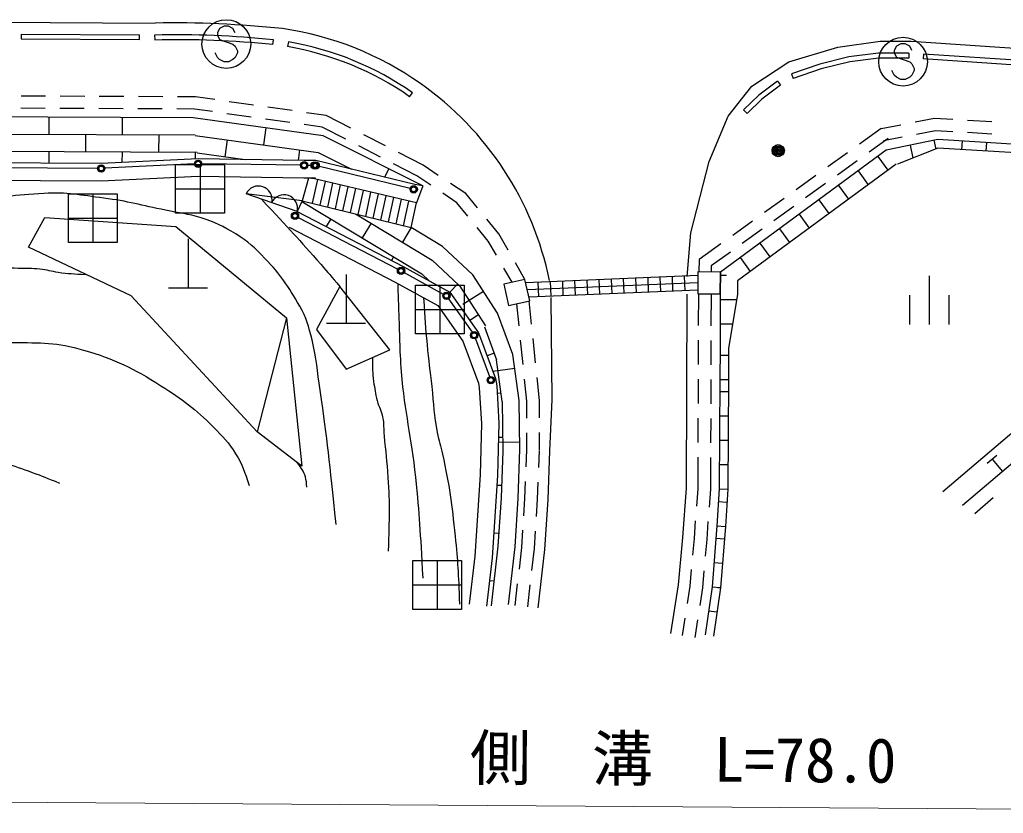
# Model space of a CAD drawing. Units: millimetres, scale not verified. Extents: x 40000 to 680000, y 20000 to 380000.
# Drawn here: x 472384 to 512706, y 255256 to 287786 of the extents above; entities that cross this region are included whole.
import ezdxf
from ezdxf.enums import TextEntityAlignment as Align

# ---------------------------------------------------------------- set-up
doc = ezdxf.new("R2010")
doc.units = ezdxf.units.MM
doc.header["$LTSCALE"] = 1000
for name, color, linetype, lineweight in [('M-BGD', 7, 'Continuous', 25), ('M-BMK-ROW', 30, 'Continuous', 25), ('M-STR-HTXT', 7, 'Continuous', 13), ('M-STR-STRC', 7, 'Continuous', 25)]:
    doc.layers.add(name, color=color, linetype=linetype, lineweight=lineweight)
doc.styles.add('ＭＳ ゴシック', font='')
doc.styles.get('ＭＳ ゴシック').set_extended_font_data('MS Gothic')

msp = doc.modelspace()

# ---------------------------------------------------------------- linework, layer by layer
at = {"layer": 'M-BGD'}
for p, q in [((472441, 287194), (472440, 286994)), ((472441, 287194), (477300, 287168)), ((477299, 286968), (477300, 287168)), ((477914, 287153), (477919, 286953)), ((472440, 286994), (477299, 286968)), ((482762, 286765), (482782, 286964)), ((483397, 286877), (483363, 286680)), ((508829, 286414), (508830, 286214)), ((509428, 286374), (509414, 286175)), ((514276, 286054), (509428, 286374)), ((514263, 285855), (509414, 286175)), ((504019, 285562), (504084, 285373)), ((503445, 285264), (503565, 285105)), ((488370, 284630), (488484, 284794)), ((473449, 284650), (472449, 284654)), ((475049, 284643), (474049, 284647)), ((476649, 284636), (475649, 284640)), ((478249, 284628), (477249, 284633)), ((479587, 284622), (478849, 284626)), ((480383, 284509), (479587, 284622)), ((481968, 284284), (480977, 284425)), ((473429, 284150), (472429, 284154)), ((475029, 284143), (474029, 284147)), ((476629, 284136), (475629, 284140)), ((478229, 284128), (477229, 284133)), ((479551, 284123), (478829, 284126)), ((480288, 284018), (479551, 284123)), ((481873, 283792), (480882, 283933)), ((483552, 284059), (482562, 284199)), ((484942, 283861), (484146, 283974)), ((502061, 284086), (502201, 283943)), ((473586, 283788), (473582, 283088)), ((476586, 283774), (476582, 283074)), ((483457, 283567), (482467, 283708)), ((484788, 283378), (484051, 283483)), ((485953, 283342), (484942, 283861)), ((507697, 283322), (508500, 283480)), ((509088, 283595), (509891, 283752)), ((509891, 283752), (510640, 283707)), ((511239, 283670), (512237, 283610)), ((464624, 283129), (479580, 283061)), ((475082, 283081), (475079, 282381)), ((478082, 283068), (478079, 282368)), ((482469, 283348), (482373, 282654)), ((485749, 282885), (484788, 283378)), ((487376, 282612), (486487, 283068)), ((507697, 283322), (506807, 282682)), ((509153, 283098), (509924, 283249)), ((509924, 283249), (510641, 283206)), ((511240, 283169), (512238, 283109)), ((479582, 283043), (484621, 282341)), ((480887, 282861), (480790, 282168)), ((507989, 282916), (507201, 282350)), ((507793, 282832), (508564, 282983)), ((509859, 282844), (509935, 282478)), ((511015, 282814), (510993, 282455)), ((512013, 282751), (511991, 282396)), ((467712, 282415), (479661, 282360)), ((473579, 282388), (473577, 281899)), ((476579, 282374), (476577, 281929)), ((479579, 282361), (479578, 282075)), ((479666, 282324), (481628, 282051)), ((483858, 282447), (483799, 282018)), ((484621, 282341), (485990, 281653)), ((487172, 282155), (486283, 282611)), ((488921, 281819), (487910, 282338)), ((506320, 282332), (505508, 281748)), ((508880, 282638), (508992, 282107)), ((488667, 281388), (487706, 281881)), ((506714, 282000), (505902, 281416)), ((507557, 282180), (507971, 281615)), ((485857, 281720), (485841, 281689)), ((487511, 281672), (487338, 281327)), ((489545, 281405), (488921, 281819)), ((506751, 281588), (507166, 281023)), ((484394, 280259), (484604, 281231)), ((484705, 280183), (484915, 281158)), ((485016, 280106), (485227, 281084)), ((489237, 281004), (488667, 281388)), ((490669, 280660), (490045, 281074)), ((505021, 281398), (504209, 280814)), ((505415, 281065), (504603, 280481)), ((483966, 280364), (481667, 280647)), ((483763, 279924), (481667, 280647)), ((485326, 280030), (485538, 281011)), ((485637, 279953), (485850, 280938)), ((485948, 279877), (486162, 280864)), ((486259, 279800), (486473, 280791)), ((486570, 279724), (486785, 280718)), ((486881, 279648), (487096, 280644)), ((488908, 280970), (488654, 280278)), ((490305, 280284), (489735, 280669)), ((491155, 280067), (490669, 280660)), ((505945, 280996), (506360, 280431)), ((511038, 267890), (526464, 280972)), ((483955, 280339), (488874, 277364)), ((487192, 279571), (487408, 280571)), ((487502, 279495), (487719, 280498)), ((487813, 279418), (488031, 280424)), ((488124, 279342), (488342, 280351)), ((490759, 279731), (490305, 280284)), ((503722, 280463), (502910, 279880)), ((505139, 280403), (505554, 279839)), ((504116, 280131), (503305, 279547)), ((485144, 279620), (484954, 279306)), ((486156, 279826), (489296, 277927)), ((486789, 279443), (486427, 278844)), ((492022, 279009), (491536, 279603)), ((502423, 279529), (501611, 278945)), ((504333, 279811), (504748, 279247)), ((488435, 279265), (488073, 278666)), ((491593, 278713), (491139, 279266)), ((502817, 279197), (502006, 278613)), ((503527, 279219), (503942, 278655)), ((479287, 278798), (479287, 276798)), ((491930, 278127), (491593, 278713)), ((492410, 278335), (492022, 279009)), ((502722, 278627), (503136, 278063)), ((501124, 278595), (500234, 277955)), ((501518, 278263), (500731, 277696)), ((487711, 278067), (487622, 277921)), ((489296, 277926), (490386, 276898)), ((493098, 277142), (492710, 277816)), ((500234, 277955), (500228, 277455)), ((501916, 278035), (502330, 277471)), ((492567, 277021), (492230, 277607)), ((500731, 277696), (500728, 277449)), ((485764, 277340), (485764, 275340)), ((488873, 277362), (489166, 277086)), ((500185, 277301), (493129, 277006)), ((493631, 277027), (493656, 276428)), ((494131, 277048), (494156, 276449)), ((494630, 277069), (494655, 276470)), ((495130, 277090), (495155, 276490)), ((495629, 277111), (495654, 276511)), ((496129, 277132), (496154, 276532)), ((496629, 277152), (496654, 276553)), ((497128, 277173), (497153, 276574)), ((497628, 277194), (497653, 276595)), ((498127, 277215), (498152, 276615)), ((498627, 277236), (498652, 276636)), ((499126, 277257), (499151, 276657)), ((499626, 277277), (499651, 276678)), ((501109, 277315), (501364, 277314)), ((509666, 277292), (509666, 275292)), ((478487, 276798), (480087, 276798)), ((490330, 276951), (490025, 276627)), ((490394, 276903), (491478, 275242)), ((491394, 276651), (490556, 276105)), ((500183, 277000), (493196, 276709)), ((500182, 276700), (493263, 276411)), ((493368, 275312), (493270, 276256)), ((500207, 276539), (500202, 275250)), ((500727, 276538), (500722, 275239)), ((501104, 276315), (501768, 276312)), ((508866, 276492), (508866, 275292)), ((510466, 276492), (510466, 275292)), ((492853, 275241), (492759, 276140)), ((491189, 275685), (490834, 275453)), ((484964, 275340), (486564, 275340)), ((491435, 275197), (491928, 273848)), ((501099, 275315), (501606, 275313)), ((493018, 273650), (492915, 274644)), ((493533, 273721), (493430, 274716)), ((500200, 274650), (500197, 273650)), ((500720, 274639), (500717, 273639)), ((491832, 274111), (491542, 274005)), ((491918, 273845), (492155, 272138)), ((501092, 274035), (501442, 274034)), ((492675, 273484), (491782, 273360)), ((493173, 272154), (493080, 273053)), ((493694, 272181), (493595, 273124)), ((500195, 273050), (500191, 272050)), ((500715, 273039), (500711, 272039)), ((501088, 273035), (501438, 273034)), ((492107, 272483), (491959, 272462)), ((493693, 271467), (493694, 272181)), ((501085, 272551), (501435, 272549)), ((492157, 272139), (492194, 270117)), ((493173, 271453), (493173, 272154)), ((500189, 271450), (500186, 270450)), ((500709, 271439), (500706, 270439)), ((501079, 271551), (501429, 271549)), ((492184, 270662), (492015, 270659)), ((493173, 270152), (493173, 270853)), ((493693, 270152), (493693, 270867)), ((492888, 270468), (492010, 270452)), ((501072, 270551), (501422, 270549)), ((492191, 270117), (492116, 268191)), ((493146, 269457), (493173, 270152)), ((493665, 269433), (493693, 270132)), ((500184, 269850), (500179, 268561)), ((500704, 269839), (500699, 268540)), ((512047, 269603), (512446, 269942)), ((512246, 269773), (512668, 269272)), ((501065, 269551), (501415, 269549)), ((492135, 268692), (491950, 268699)), ((493096, 268162), (493123, 268857)), ((493615, 268135), (493642, 268834)), ((500179, 268561), (500125, 267842)), ((501059, 268551), (501409, 268549)), ((492115, 268191), (491991, 266212)), ((493051, 267455), (493096, 268162)), ((500699, 268540), (500644, 267811)), ((512288, 268188), (511531, 267536)), ((493570, 267419), (493615, 268135)), ((501027, 268036), (501377, 268015)), ((500080, 267244), (500026, 266526)), ((500599, 267213), (500545, 266484)), ((500966, 267038), (501316, 267017)), ((492023, 266723), (491822, 266736)), ((492969, 266150), (493013, 266856)), ((493487, 266104), (493532, 266820)), ((500026, 266526), (499967, 265844)), ((500926, 266534), (501275, 266506)), ((491989, 266212), (491707, 263764)), ((492866, 265264), (492969, 266150)), ((500545, 266484), (500485, 265792)), ((493384, 265211), (493487, 266104)), ((500845, 265538), (501194, 265509)), ((499916, 265247), (499857, 264565)), ((500433, 265195), (500373, 264503)), ((491822, 264765), (491647, 264785)), ((492695, 263781), (492797, 264668)), ((493212, 263722), (493315, 264615)), ((499857, 264565), (499746, 263852)), ((500765, 264541), (501114, 264513)), ((501007, 264513), (501112, 264498)), ((500373, 264503), (500261, 263781)), ((500622, 263559), (500969, 263509)), ((499654, 263260), (499544, 262546)), ((500170, 263189), (500058, 262467))]:
    msp.add_line(p, q, dxfattribs=at)
for points in [[(508829, 286414), (507594, 286408), (506378, 286259), (505181, 285960), (504019, 285562)], [(508830, 286214), (507606, 286208), (506415, 286062), (505238, 285768), (504084, 285373)], [(503445, 285264), (502680, 284686), (502061, 284086)], [(503565, 285105), (502810, 284534), (502201, 283943)], [(488908, 280970), (484831, 283019), (479498, 283761), (461586, 283843)], [(484519, 282008), (484046, 282015), (479694, 282080), (475723, 281888), (470755, 281914), (469183, 282075), (461662, 283814)], [(484509, 281289), (484036, 281295), (479706, 281360), (475739, 281168), (470717, 281194), (469065, 281363), (461499, 283113)], [(520922, 282036), (518045, 282370), (510017, 282877), (507901, 282432)], [(507901, 282432), (501110, 277443), (501105, 276543), (501094, 274315)], [(520922, 282036), (518041, 282035), (510024, 282513), (508374, 281864)], [(488908, 280970), (488583, 281026), (484519, 282008)], [(508316, 281868), (501808, 277088), (501805, 276540), (501444, 274314)], [(510228, 268450), (521506, 278041), (526297, 281688)], [(483966, 280364), (483763, 279924), (488110, 277668), (490013, 276619), (491193, 274944), (491885, 273083)], [(483431, 279285), (487770, 277033), (489520, 276068), (490550, 274606), (491188, 272890)], [(492893, 270163), (492857, 272175), (492594, 274065), (491975, 275761), (490955, 277323), (489718, 278489), (488435, 279265)], [(483318, 275567), (483953, 269486), (482122, 270886)], [(501094, 274315), (501088, 273035), (501059, 268551), (500966, 267038), (500765, 264541), (500479, 262569)], [(501444, 274314), (501438, 273033), (501408, 268540), (501316, 267013), (501113, 264502), (500825, 262519)], [(491885, 273083), (491941, 272782), (492030, 271242), (491976, 269102), (491757, 265733), (491526, 263752)], [(491188, 272890), (491225, 272694), (491309, 271230), (491257, 269135), (491039, 265798), (490811, 263835)], [(492417, 263813), (492690, 266175), (492816, 268176), (492893, 270163)]]:
    msp.add_lwpolyline(points, dxfattribs=at)
for points in [[(488435, 279265), (488654, 280278), (484463, 281264), (484217, 281289), (483966, 280364)], [(478788, 279308), (483318, 275567), (482122, 270886), (476949, 276469), (472743, 278463), (473417, 279682)], [(500186, 277448), (500181, 276548), (501105, 276543), (501110, 277443)], [(493098, 277142), (492227, 276944), (492427, 276065), (493297, 276262)], [(487553, 274253), (485510, 276853), (484547, 275083), (485767, 273466)]]:
    msp.add_lwpolyline(points, close=True, dxfattribs=at)
for centre, radius, start, end in [((478871, 249006), 38158, 84.1161, 91.4361), ((478871, 249006), 37958, 84.1161, 91.4361), ((481302, 274505), 12548, 55.0837, 80.3893), ((481302, 274505), 12348, 55.0837, 80.3893), ((482172, 280412), 557, 346.8548, 155.0678), ((483220, 280051), 557, 346.8548, 155.0678)]:
    msp.add_arc(centre, radius, start, end, dxfattribs=at)
for points, knots in [([(485359, 267093), (485072, 269750), (485019, 270458), (484696, 272601), (484574, 273409), (484566, 273875), (484367, 274667), (484227, 275224), (484150, 275551), (483863, 276049), (483391, 276868), (483093, 277324), (482436, 278003), (482012, 278440), (481759, 278686), (481239, 279003), (480719, 279320), (480406, 279477), (479825, 279661), (479269, 279837), (478936, 279858), (478364, 279975), (477376, 280177), (476830, 280345), (475829, 280470), (474876, 280589), (474336, 280725), (473378, 280664), (472213, 280589), (471508, 280571), (470446, 280087), (469470, 279641), (468968, 279257), (468195, 278514), (467254, 277610), (466974, 276881), (466106, 275907), (465386, 275099), (464826, 274790), (464152, 273944), (463556, 273195), (463400, 272654), (462886, 271846), (462402, 271085), (462025, 270722), (461618, 269917), (461406, 269499), (461328, 269342), (461125, 268823)], [0, 0, 0, 0, 1, 1, 1, 2, 2, 2, 3, 3, 3, 4, 4, 4, 5, 5, 5, 6, 6, 6, 7, 7, 7, 8, 8, 8, 9, 9, 9, 10, 10, 10, 11, 11, 11, 12, 12, 12, 13, 13, 13, 14, 14, 14, 15, 15, 15, 16, 16, 16, 16]), ([(482293, 280431), (483486, 279145), (483806, 278818), (484737, 277750), (485041, 277401), (485140, 277290), (485510, 276853)], [0, 0, 0, 0, 1, 1, 1, 2, 2, 2, 2]), ([(462607, 268811), (462656, 269340), (462689, 269539), (462832, 269983), (463018, 270563), (463219, 270859), (463575, 271354), (463979, 271915), (464278, 272171), (464749, 272678), (465258, 273226), (465519, 273564), (466095, 274043), (466403, 274300), (466630, 274367), (466960, 274595), (467425, 274916), (467683, 275100), (468130, 275446), (468508, 275738), (468723, 275898), (469083, 276212), (469603, 276665), (469790, 277056), (470385, 277406), (470683, 277582), (470904, 277564), (471247, 277613), (471663, 277673), (471903, 277613), (472323, 277604), (472670, 277596), (472866, 277608), (473212, 277572), (473507, 277542), (473665, 277482), (473959, 277438), (474407, 277373), (474565, 277370), (475114, 277339)], [0, 0, 0, 0, 1, 1, 1, 2, 2, 2, 3, 3, 3, 4, 4, 4, 5, 5, 5, 6, 6, 6, 7, 7, 7, 8, 8, 8, 9, 9, 9, 10, 10, 10, 11, 11, 11, 12, 12, 12, 13, 13, 13, 13]), ([(488917, 264893), (488814, 266875), (488784, 267420), (488619, 269032), (488447, 270723), (488175, 271651), (488040, 273345), (487961, 274331), (487969, 274887), (487933, 275875), (487917, 276301), (487912, 276435), (487894, 276965)], [0, 0, 0, 0, 1, 1, 1, 2, 2, 2, 3, 3, 3, 4, 4, 4, 4]), ([(488942, 276387), (488997, 275462), (489010, 275216), (489081, 274467), (489145, 273793), (489198, 273417), (489276, 272744), (489362, 272008), (489351, 271586), (489499, 270860), (489570, 270512), (489647, 270326), (489721, 269978), (489998, 268679), (490099, 267938), (490233, 266617), (490343, 265531), (490365, 265154), (490415, 263830)], [0, 0, 0, 0, 1, 1, 1, 2, 2, 2, 3, 3, 3, 4, 4, 4, 5, 5, 5, 6, 6, 6, 6]), ([(464770, 268805), (464855, 269336), (464899, 269532), (465067, 269970), (465281, 270528), (465505, 270797), (465853, 271283), (466162, 271716), (466388, 271921), (466780, 272279), (467458, 272900), (467856, 273248), (468657, 273698), (469381, 274104), (469836, 274260), (470643, 274455), (471201, 274590), (471534, 274566), (472108, 274557), (473245, 274541), (473911, 274566), (475003, 274245), (476312, 273861), (477021, 273511), (478175, 272783), (479080, 272212), (479567, 271840), (480326, 271086), (480721, 270694), (480945, 270463), (481235, 269988), (481523, 269516), (481597, 269291), (481795, 268688)], [0, 0, 0, 0, 1, 1, 1, 2, 2, 2, 3, 3, 3, 4, 4, 4, 5, 5, 5, 6, 6, 6, 7, 7, 7, 8, 8, 8, 9, 9, 9, 10, 10, 10, 11, 11, 11, 11]), ([(486841, 273940), (486847, 273481), (486845, 273341), (486893, 272962), (486934, 272650), (486962, 272475), (487040, 272170), (487108, 271899), (487213, 271766), (487263, 271492), (487317, 271199), (487298, 271028), (487324, 270731), (487380, 270065), (487437, 269694), (487481, 269027), (487558, 267850), (487527, 267439), (487492, 266007)], [0, 0, 0, 0, 1, 1, 1, 2, 2, 2, 3, 3, 3, 4, 4, 4, 5, 5, 5, 6, 6, 6, 6]), ([(474036, 268777), (473494, 268996), (473350, 269054), (472905, 269217), (472461, 269379), (472214, 269474), (471761, 269609), (471338, 269735), (471102, 269818), (470667, 269886), (470258, 269951), (470019, 269967), (469609, 269921), (469345, 269891), (469199, 269841), (468957, 269735), (468744, 269643), (468642, 269551), (468469, 269395), (468334, 269274), (468281, 269182), (468185, 269028), (468131, 268939), (468111, 268906), (468056, 268795)], [0, 0, 0, 0, 1, 1, 1, 2, 2, 2, 3, 3, 3, 4, 4, 4, 5, 5, 5, 6, 6, 6, 7, 7, 7, 8, 8, 8, 8]), ([(484149, 268620), (484148, 268807), (484137, 268884), (484094, 269046), (484027, 269300), (483937, 269395), (483763, 269632)], [0, 0, 0, 0, 1, 1, 1, 2, 2, 2, 2])]:
    msp.add_open_spline(points, degree=3, knots=knots, dxfattribs=at)
at = {"layer": 'M-BMK-ROW'}
for p, q in [((478776, 279853), (478776, 281853)), ((478776, 281853), (480776, 281853)), ((479776, 281853), (479776, 279853)), ((480776, 281853), (480776, 279853)), ((474386, 278652), (474386, 280652)), ((474386, 280652), (476386, 280652)), ((475386, 280652), (475386, 278652)), ((476386, 280652), (476386, 278652)), ((478776, 280853), (480776, 280853)), ((480776, 279853), (478776, 279853)), ((474386, 279652), (476386, 279652)), ((476386, 278652), (474386, 278652)), ((488611, 274910), (488611, 276910)), ((488611, 276910), (490611, 276910)), ((489611, 276910), (489611, 274910)), ((490611, 276910), (490611, 274910)), ((488611, 275910), (490611, 275910)), ((490611, 274910), (488611, 274910)), ((488495, 263615), (488495, 265615)), ((488495, 265615), (490495, 265615)), ((489495, 265615), (489495, 263615)), ((490495, 265615), (490495, 263615)), ((488495, 264615), (490495, 264615)), ((490495, 263615), (488495, 263615))]:
    msp.add_line(p, q, dxfattribs=at)
at = {"layer": 'M-STR-HTXT'}
msp.add_line((537822, 255256), (461314, 255776), dxfattribs=at)
at = {"layer": 'M-STR-STRC'}
for p, q in [((461493, 287755), (477934, 287649)), ((480763, 287514), (480581, 287423)), ((480945, 287514), (480763, 287514)), ((481127, 287423), (480945, 287514)), ((480581, 287423), (480490, 287241)), ((480490, 287241), (480490, 287150)), ((480490, 287150), (480581, 286968)), ((481218, 287241), (481127, 287423)), ((480581, 286968), (481127, 286786)), ((481127, 286786), (481218, 286696)), ((481218, 286696), (481309, 286514)), ((508323, 286700), (508232, 286518)), ((508505, 286791), (508323, 286700)), ((508687, 286791), (508505, 286791)), ((508869, 286700), (508687, 286791)), ((508959, 286518), (508869, 286700)), ((480490, 286241), (480400, 286423)), ((481309, 286423), (481218, 286241)), ((481309, 286514), (481309, 286423)), ((508232, 286518), (508232, 286427)), ((508232, 286427), (508323, 286245)), ((480581, 286150), (480490, 286241)), ((480763, 286059), (480581, 286150)), ((480945, 286059), (480763, 286059)), ((481127, 286150), (480945, 286059)), ((481218, 286241), (481127, 286150)), ((508323, 286245), (508869, 286064)), ((508869, 286064), (508959, 285973)), ((508959, 285973), (509050, 285791)), ((508232, 285518), (508141, 285700)), ((508323, 285427), (508232, 285518)), ((508959, 285518), (508869, 285427)), ((509050, 285700), (508959, 285518)), ((509050, 285791), (509050, 285700)), ((508505, 285336), (508323, 285427)), ((508687, 285336), (508505, 285336)), ((508869, 285427), (508687, 285336)), ((479548, 281873), (475878, 281695)), ((483893, 281817), (479847, 281878)), ((475578, 281689), (470895, 281713)), ((484366, 281810), (484193, 281813)), ((488391, 280867), (484618, 281779)), ((483804, 279677), (487883, 277561)), ((488147, 277419), (489745, 276538)), ((489963, 276343), (490928, 274973)), ((491066, 274710), (491645, 273154))]:
    msp.add_line(p, q, dxfattribs=at)
for points in [[(499751, 277264), (499894, 279050), (500647, 281967), (501426, 283832), (502397, 285059), (503919, 286053), (505925, 286655), (507654, 286906), (508929, 286903), (519825, 286174), (536775, 285062), (553065, 283986), (563775, 283278)], [(494122, 270116), (494217, 272207), (494169, 276401)], [(499727, 276541), (499700, 268580), (499548, 266564), (499380, 264623), (499069, 262620)], [(493639, 263672), (493915, 266066), (494044, 268113), (494122, 270116)]]:
    msp.add_lwpolyline(points, dxfattribs=at)
for centre, radius in [((480854, 286786), 1000), ((508596, 286064), 1000), ((503480, 282417), 250), ((503480, 282417), 204), ((503480, 282417), 159), ((503480, 282417), 114), ((503480, 282417), 68.2), ((503480, 282417), 22.7), ((479698, 281880), 150), ((479698, 281880), 120), ((479698, 281880), 100), ((484043, 281815), 150), ((484043, 281815), 120), ((484043, 281815), 100), ((484472, 281814), 150), ((484472, 281814), 120), ((484516, 281808), 150), ((484472, 281814), 100), ((484516, 281808), 120), ((484516, 281808), 100), ((475728, 281688), 150), ((475728, 281688), 120), ((475728, 281688), 100), ((488536, 280832), 150), ((488536, 280832), 120), ((488536, 280832), 100), ((483670, 279746), 150), ((483670, 279746), 120), ((483670, 279746), 100), ((488016, 277492), 150), ((488016, 277492), 120), ((488016, 277492), 100), ((489876, 276466), 150), ((489876, 276466), 120), ((489876, 276466), 100), ((491014, 274850), 150), ((491014, 274850), 120), ((491014, 274850), 100), ((491697, 273013), 150), ((491697, 273013), 120), ((491697, 273013), 100)]:
    msp.add_circle(centre, radius, dxfattribs=at)
for centre, radius, start, end in [((478661, 245035), 42620, 83.9481, 90.9771), ((481302, 274515), 13035, 54.7764, 81.8297), ((481297, 274474), 13071, 11.587, 54.864)]:
    msp.add_arc(centre, radius, start, end, dxfattribs=at)

# ---------------------------------------------------------------- texts
at = {"layer": 'M-STR-HTXT', "style": 'ＭＳ ゴシック'}
msp.add_text('側\u3000溝\u3000L=78.0', height=1833, rotation=359.61, dxfattribs=at).set_placement((499571, 256016), align=Align.BOTTOM_CENTER)

doc.saveas('drawing.dxf')
